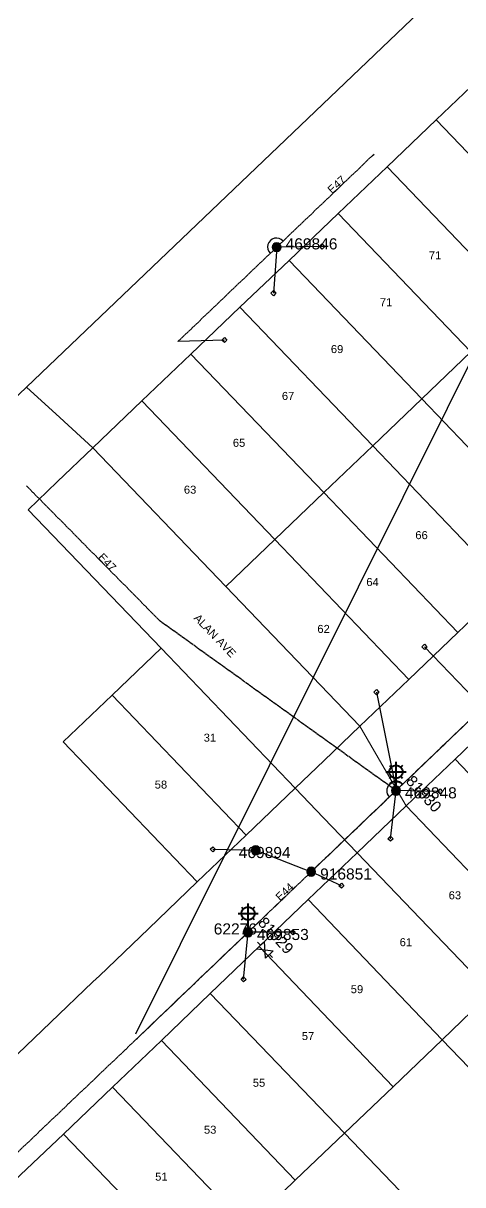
# Model space of a CAD drawing. Header units: metres. Extents: x 249598 to 250736, y 6276356 to 6277377.
# Drawn here: x 249733.8 to 249832.6, y 6276769.7 to 6277031 of the extents above; entities that cross this region are included whole.
import ezdxf
from ezdxf.enums import TextEntityAlignment as Align

# ---------------------------------------------------------------- set-up
doc = ezdxf.new("R2010")
doc.units = ezdxf.units.M
doc.linetypes.add('Cable Exist OH', pattern=[1, 1, 0])
doc.layers.get('0').update_dxf_attribs({"color": 6})
doc.layers.add('Cadastre Land Parcels_SP_EXT', color=9, linetype='Continuous', lineweight=5)
doc.layers.add('Cadastre Roads_SP_EXT', color=9, linetype='Continuous', lineweight=5)
for name, color, linetype in [('Equip_SP_HV_EXT', 7, 'Continuous'), ('Equip_SP_SL_EXT', 7, 'Continuous'), ('Mains_HV_EXT', 7, 'Continuous'), ('Mains_LV_EXT', 7, 'Continuous'), ('Mains_SL_EXT', 7, 'Continuous'), ('Services_SP_EXT', 7, 'Continuous'), ('SupportsOH_SP_TR_HV_LV_SL_EXT', 7, 'Continuous')]:
    doc.layers.add(name, color=color, linetype=linetype)
doc.styles.add('iecARIAL', font='arial.ttf', dxfattribs={"height": 2})
doc.styles.add('POLE_LABEL', font='arial.ttf')
doc.styles.get("Standard").update_dxf_attribs({"font": 'arial.ttf'})

# ---------------------------------------------------------------- blocks, each defined once
blk = doc.blocks.new('SL_LANTERN_EXT')
at = {"lineweight": 40}
for p, q in [((-1.46, 5.68), (-1.06, 5.28)), ((0, 1.97), (0, 6.47)), ((1.46, 5.68), (1.06, 5.28)), ((-2.25, 4.22), (2.25, 4.22)), ((-1.46, 2.76), (-1.06, 3.16)), ((0, 0), (0, 2.72)), ((1.46, 2.76), (1.06, 3.16))]:
    blk.add_line(p, q, dxfattribs=at)
blk.add_circle((0, 4.22), 1.5, dxfattribs=at)
at = {"style": 'iecARIAL', "flags": 8}
blk.add_attdef('ASSET_NUM', (1.5, 1.5), '', height=2.5, dxfattribs=at)
for tag, p, height, flags in [('OPERATING_VOLTAGE', (0.98, -1.65), 0.2, 9), ('ORIENTATION', (0.98, -1.85), 0.2, 9), ('OWNED_BY', (0.98, -2.05), 0.2, 9), ('STATE', (0.98, -2.25), 0.2, 9), ('CONSTRUCTED_VOLTAGE', (0.98, -0.65), 0.2, 9), ('CONTROL_TYPE', (0.98, -0.85), 0.2, 9), ('LANTERN_PURPOSE', (0.98, -1.05), 0.2, 9), ('LANTERN_TYPE', (0.98, -1.25), 0.2, 9), ('NO_PHASES', (0.98, -1.45), 0.2, 9), ('USAGE', (0.98, -2.45), 0.2, 9), ('CEXIST', (0.98, -2.65), 0.2, 9), ('LNUMBER', (2.18, -3.25), 2.5, 8), ('CNEW', (0.98, -2.85), 0.2, 9), ('CNUMBER', (0.98, -3.05), 0.2, 9), ('CREMOVE', (0.98, -3.25), 0.2, 9), ('CREPLACE', (0.98, -3.45), 0.2, 9), ('LKINGHEIGHT', (0.98, -3.65), 0.2, 9), ('LBRACKET', (0.98, -3.85), 0.2, 9), ('LBRACKETVOCAB', (0.98, -4.05), 0.2, 9), ('LCATEGORY', (0.98, -4.25), 0.2, 9), ('LCHARGE1', (0.98, -4.45), 0.2, 9), ('LCHARGE1PERCENT', (0.98, -4.65), 0.2, 9), ('LCHARGE2', (0.98, -4.85), 0.2, 9), ('LCHARGE2PERCENT', (0.98, -5.05), 0.2, 9), ('LCHARGE3', (0.98, -5.25), 0.2, 9), ('LCHARGE3PERCENT', (0.98, -5.45), 0.2, 9), ('LEXIST', (0.98, -5.65), 0.2, 9), ('LLAMP', (0.98, -5.85), 0.2, 9), ('LLAMPVOCAB', (0.98, -6.05), 0.2, 9), ('LMAST', (0.98, -6.25), 0.2, 9), ('LMASTVOCAB', (0.98, -6.45), 0.2, 9), ('LNEW', (0.98, -6.65), 0.2, 9), ('LANTNUMBER', (0.98, -6.85), 0.2, 9), ('LOUTREACH', (0.98, -7.25), 0.2, 9), ('LOUTREACHVOCAB', (0.98, -7.45), 0.2, 9), ('LRATECODE', (0.98, -7.65), 0.2, 9), ('LREMOVE', (0.98, -7.85), 0.2, 9), ('STREETNAME', (0.98, -9.25), 0.2, 9), ('SUBURB', (0.98, -9.45), 0.2, 1), ('LREPLACE', (0.98, -8.05), 0.2, 9), ('LTYPE', (0.98, -8.25), 0.2, 9), ('LTYPEVOCAB', (0.98, -8.45), 0.2, 9), ('LEGEND', (0.98, -8.65), 0.2, 9), ('LOCATION', (0.98, -8.85), 0.2, 9), ('NOTES', (0.98, -9.05), 0.2, 9)]:
    blk.add_attdef(tag, p, '', height=height, dxfattribs=dict(flags=flags))
blk = doc.blocks.new('CCP_EXT')
at = {"flags": 9}
blk.add_attdef('NOTES', text='', height=0.2, dxfattribs=at).set_placement((0, -2), align=Align.MIDDLE_LEFT)
blk.add_wipeout([(0, 0.57), (0.57, 0), (0, -0.57), (-0.57, 0)])
blk.add_lwpolyline([(-0.57, 0), (0, 0.57), (0.57, 0), (0, -0.57), (-0.57, 0)])
at = {"flags": 1}
blk.add_attdef('Z', (0, 0), '', height=0.2, dxfattribs=at)
at = {"flags": 9}
for tag, p in [('CCP_TYPE', (0, 0)), ('CONSTRUCTED_VOLTAGE', (0, -0.2)), ('OPERATING_VOLTAGE', (0, -0.6)), ('ORIENTATION', (0, -0.8)), ('OWNED_BY', (0, -1)), ('STATE', (0, -1.8)), ('NO_PHASES', (0, -0.4)), ('USAGE', (0, -1.2)), ('LEGEND', (0, -1.4)), ('LIFE_SUPPORT', (0, -1.6))]:
    blk.add_attdef(tag, text='', height=0.2, dxfattribs=at).set_placement(p, align=Align.MIDDLE_LEFT)
blk = doc.blocks.new('POLE_EXT')
blk.add_hatch(color=256).paths.add_polyline_path([(-1, 0, 1), (1, 0, 1)])
blk.add_lwpolyline([(-1, 0, 1), (1, 0, 1)], format="xyb", close=True)
for tag, height, flags, p in [('pNumber', 2.5, 8, (-17.84, 2.07)), ('OWNED_BY', 0.2, 9, (1.35, -0.4)), ('SPECIAL_USE', 0.2, 9, (1.35, -0.8)), ('STATE', 0.2, 9, (1.35, -1)), ('cLV', 0.2, 9, (1.35, -1.4)), ('hDepth', 0.2, 9, (1.35, -1.6)), ('hDia', 0.2, 9, (1.35, -1.8)), ('cHV', 0.2, 9, (1.35, -2)), ('PARENT', 0.2, 9, (1.35, -0.6)), ('USAGE', 0.2, 9, (1.35, -1.2)), ('LBRACKET', 0.2, 9, (1.35, -2.2)), ('LExisting', 0.2, 9, (1.35, -2.4)), ('LANTNUMBER', 0.2, 9, (1.35, -2.6)), ('cLinedev', 0.2, 9, (1.35, -3.4)), ('pExisting', 0.2, 9, (1.35, -3.8)), ('pFooting', 0.2, 9, (1.35, -4.4)), ('pNew', 0.2, 9, (1.35, -4.6)), ('pRelocate', 0.2, 9, (1.35, -5)), ('pRemove', 0.2, 9, (1.35, -5.2)), ('LOther', 0.2, 9, (1.35, -2.8)), ('LRemove', 0.2, 9, (1.35, -3)), ('LEGEND', 0.2, 9, (1.35, -3.2)), ('LOCATION', 0.2, 9, (1.35, -3.6)), ('PFNUMBER', 0.2, 9, (1.35, -4)), ('NEWPFNUMBER', 0.2, 9, (1.35, -4.2)), ('pReplace', 0.2, 9, (1.35, -5.4)), ('pStay', 0.2, 9, (1.35, -5.6)), ('pType', 0.2, 9, (1.35, -5.8)), ('cspan', 0.2, 9, (1.35, -6)), ('STREETNAME', 0.2, 9, (1.35, -6.2)), ('SUBURB', 0.2, 9, (1.35, -6.4)), ('OPERATED_BY', 0.2, 9, (1.36, -7.01)), ('NOTES', 0.2, 9, (1.35, -6.6)), ('MAINTAINED_BY', 0.2, 9, (1.36, -6.81))]:
    blk.add_attdef(tag, text='', height=height, dxfattribs=dict(flags=flags)).set_placement(p, align=Align.MIDDLE_LEFT)
at = {"style": 'POLE_LABEL'}
for tag, height, flags, p in [('ASSET_NUM', 2.5, 8, (2, 2)), ('STRUCTURE_PLANT_NUMBER', 0.2, 9, (1.35, 0.03)), ('STREET_CODE', 0.2, 9, (1.35, -0.2))]:
    blk.add_attdef(tag, text='', height=height, dxfattribs=dict(at, flags=flags)).set_placement(p, align=Align.MIDDLE_LEFT)
at = {"flags": 1}
blk.add_attdef('Z', (1.35, -7.33), '', height=0.2, dxfattribs=at)
blk = doc.blocks.new('HV_DOF_CLOSED_EXT')
for p, q in [((0, 7.9), (0, 6.94)), ((0, 4.06), (0, 3.1))]:
    blk.add_line(p, q)
blk.add_lwpolyline([(-1.2, 4.06), (1.2, 4.06), (-1.2, 6.94), (1.2, 6.94)], close=True)
for tag, height, flags, p in [('ASSET_NUM', 2.5, 8, (2, 2)), ('STREET_CODE', 0.2, 9, (1.5, 0)), ('ACTUAL_STATUS', 0.2, 9, (1.5, -0.2)), ('CONSTRUCTED_VOLTAGE', 0.2, 9, (1.5, -0.4)), ('OPERATING_VOLTAGE', 0.2, 9, (1.5, -0.8)), ('ORIENTATION', 0.2, 9, (1.5, -1)), ('OWNED_BY', 0.2, 9, (1.5, -1.2)), ('OPERATED_BY', 0.2, 9, (1.5, -1.4)), ('STATE', 0.2, 9, (1.5, -1.8)), ('SWITCH_TYPE', 0.2, 9, (1.5, -2)), ('NO_PHASES', 0.2, 9, (1.5, -0.6)), ('MAINTAINED_BY', 0.2, 9, (1.5, -1.6)), ('USAGE', 0.2, 9, (1.5, -2.2)), ('LEGEND', 0.2, 9, (1.5, -2.4)), ('LOCATION', 0.2, 9, (1.5, -2.6)), ('STREETNAME', 0.2, 9, (1.5, -2.8)), ('SUBURB', 0.2, 9, (1.5, -3)), ('Z', 0.2, 1, (1.5, -3.6)), ('NOTES', 0.2, 9, (1.5, -3.2)), ('LABEL_ALIGNMENT', 0.2, 9, (1.5, -3.4))]:
    blk.add_attdef(tag, text='', height=height, dxfattribs=dict(flags=flags)).set_placement(p, align=Align.MIDDLE_LEFT)

msp = doc.modelspace()

# ---------------------------------------------------------------- linework, layer by layer
at = {"layer": 'Cadastre Land Parcels_SP_EXT', "linetype": 'Continuous'}
for points in [[(249720.97, 6276936.11), (249734.59, 6276949.13), (249774.48, 6276987.28), (249986, 6277189.58), (249899.74, 6277279.39), (249888.04, 6277291.58), (249734.2, 6277144.46), (249597.64, 6277013.1), (249695.22, 6276911.5), (249720.97, 6276936.11)], [(249867.41, 6276988.67), (249837.61, 6277019.77), (249826.6, 6277009.23), (249856.4, 6276978.12), (249867.41, 6276988.67)], [(249856.4, 6276978.12), (249826.6, 6277009.23), (249815.58, 6276998.7), (249845.39, 6276967.58), (249856.4, 6276978.12)], [(249845.39, 6276967.58), (249815.58, 6276998.7), (249804.57, 6276988.16), (249834.38, 6276957.03), (249845.39, 6276967.58)], [(249834.38, 6276957.03), (249804.57, 6276988.16), (249793.56, 6276977.62), (249823.38, 6276946.49), (249834.38, 6276957.03)], [(249823.38, 6276946.49), (249793.56, 6276977.62), (249782.54, 6276967.08), (249812.37, 6276935.95), (249823.38, 6276946.49)], [(249812.37, 6276935.95), (249782.54, 6276967.08), (249771.53, 6276956.54), (249801.36, 6276925.4), (249812.37, 6276935.95)], [(249801.36, 6276925.4), (249771.53, 6276956.54), (249760.51, 6276946.01), (249790.35, 6276914.86), (249801.36, 6276925.4)], [(249864.54, 6276925.55), (249834.38, 6276957.03), (249823.38, 6276946.49), (249853.53, 6276915.01), (249864.54, 6276925.55)], [(249790.35, 6276914.86), (249760.51, 6276946.01), (249749.5, 6276935.47), (249779.34, 6276904.31), (249790.35, 6276914.86)], [(249853.53, 6276915.01), (249823.38, 6276946.49), (249812.37, 6276935.95), (249842.52, 6276904.46), (249853.53, 6276915.01)], [(249842.52, 6276904.46), (249812.37, 6276935.95), (249801.36, 6276925.4), (249831.51, 6276893.92), (249842.52, 6276904.46)], [(249831.51, 6276893.92), (249801.36, 6276925.4), (249790.35, 6276914.86), (249820.51, 6276883.37), (249831.51, 6276893.92)], [(249820.51, 6276883.37), (249790.35, 6276914.86), (249779.34, 6276904.31), (249809.5, 6276872.83), (249820.51, 6276883.37)], [(249794.97, 6276858.91), (249764.81, 6276890.39), (249753.81, 6276879.84), (249783.96, 6276848.37), (249794.97, 6276858.91)], [(249783.96, 6276848.37), (249753.81, 6276879.84), (249742.8, 6276869.31), (249772.95, 6276837.82), (249783.96, 6276848.37)], [(249872.03, 6276844.47), (249841.91, 6276876.01), (249830.9, 6276865.47), (249860.96, 6276833.87), (249872.03, 6276844.47)], [(249860.96, 6276833.87), (249830.9, 6276865.47), (249819.89, 6276854.92), (249849.99, 6276823.47), (249860.96, 6276833.87)], [(249849.99, 6276823.47), (249819.89, 6276854.92), (249808.88, 6276844.38), (249838.98, 6276812.95), (249849.99, 6276823.47)], [(249838.98, 6276812.95), (249808.88, 6276844.38), (249797.87, 6276833.85), (249827.97, 6276802.33), (249838.98, 6276812.95)], [(249827.97, 6276802.33), (249797.87, 6276833.85), (249786.87, 6276823.29), (249816.99, 6276791.75), (249827.97, 6276802.33)], [(249816.99, 6276791.75), (249786.87, 6276823.29), (249775.87, 6276812.75), (249806, 6276781.31), (249816.99, 6276791.75)], [(249880.27, 6276792), (249849.99, 6276823.47), (249838.97, 6276812.95), (249827.97, 6276802.33), (249858.25, 6276770.92), (249880.27, 6276792)], [(249806, 6276781.31), (249775.87, 6276812.75), (249764.87, 6276802.2), (249794.93, 6276770.78), (249806, 6276781.31)], [(249794.93, 6276770.78), (249764.87, 6276802.2), (249753.86, 6276791.67), (249784.11, 6276760.15), (249794.93, 6276770.78)], [(249858.25, 6276770.92), (249827.97, 6276802.33), (249816.99, 6276791.75), (249806, 6276781.31), (249836.24, 6276749.84), (249858.25, 6276770.92)], [(249784.11, 6276760.15), (249753.86, 6276791.67), (249742.85, 6276781.1), (249773.11, 6276749.64), (249784.11, 6276760.15)], [(249836.24, 6276749.84), (249806, 6276781.31), (249794.93, 6276770.78), (249784.11, 6276760.15), (249814.22, 6276728.76), (249836.24, 6276749.84)]]:
    msp.add_lwpolyline(points, close=True, dxfattribs=at)
at = {"layer": 'Cadastre Roads_SP_EXT', "linetype": 'Continuous'}
msp.add_lwpolyline([(249779.34, 6276904.31), (249749.5, 6276935.47), (249741.49, 6276927.8), (249734.96, 6276921.56), (249764.81, 6276890.39), (249794.97, 6276858.91), (249801.49, 6276865.16), (249809.5, 6276872.83), (249779.34, 6276904.31)], close=True, dxfattribs=at)
at = {"layer": 'Mains_HV_EXT', "linetype": 'Continuous'}
msp.add_lwpolyline([(249816.14, 6276856.96, -0.991062), (249819.06, 6276859.76)], format="xyb", dxfattribs=at)
at = {"layer": 'Mains_LV_EXT', "linetype": 'Continuous'}
for points in [[(249792.24, 6276981.99, 1.026079), (249789.34, 6276979.22)], [(249819.05, 6276859.75, 0.590502), (249815.98, 6276859.54)]]:
    msp.add_lwpolyline(points, format="xyb", dxfattribs=at)

# ---------------------------------------------------------------- block references
at = {"layer": 'Equip_SP_HV_EXT'}
ref = msp.add_blockref('HV_DOF_CLOSED_EXT', (249784.35, 6276826.51), dxfattribs=dict(at, rotation=223.7777719043923))
ref.add_attrib('ASSET_NUM', '62276', dxfattribs={"layer": '0', "height": 2.5}).set_placement((249786.35, 6276827.26), align=Align.MIDDLE_RIGHT)
at = {"layer": 'Equip_SP_SL_EXT'}
ref = msp.add_blockref('SL_LANTERN_EXT', (249817.6, 6276858.37), dxfattribs=at)
ref.add_attrib('ASSET_NUM', '81930', dxfattribs={"layer": '0', "height": 2.5, "rotation": 312.6209, "style": 'iecARIAL'}).set_placement((249819.1, 6276859.87), align=Align.BOTTOM_LEFT)
ref = msp.add_blockref('SL_LANTERN_EXT', (249784.35, 6276826.51), dxfattribs=at)
ref.add_attrib('ASSET_NUM', '81929', dxfattribs={"layer": '0', "height": 2.5, "rotation": 312.5479, "style": 'iecARIAL'}).set_placement((249785.85, 6276828.01), align=Align.BOTTOM_LEFT)
at = {"layer": 'SupportsOH_SP_TR_HV_LV_SL_EXT'}
ref = msp.add_blockref('POLE_EXT', (249786.09, 6276844.95), dxfattribs=at)
ref.add_attrib('ASSET_NUM', '469894', dxfattribs={"layer": '0', "height": 2.5, "style": 'POLE_LABEL'}).set_placement((249788.09, 6276845.7), align=Align.TOP_CENTER)

# ---------------------------------------------------------------- texts
at = {"layer": 'Cadastre Land Parcels_SP_EXT'}
for s, p in [('71', (249824.98, 6276977.87)), ('71', (249813.97, 6276967.33)), ('69', (249802.96, 6276956.78)), ('67', (249791.95, 6276946.24)), ('65', (249780.94, 6276935.7)), ('63', (249769.93, 6276925.16)), ('66', (249821.94, 6276914.93)), ('64', (249810.93, 6276904.39)), ('62', (249799.93, 6276893.84)), ('31', (249774.39, 6276869.38)), ('58', (249763.38, 6276858.83)), ('63', (249829.43, 6276833.93)), ('61', (249818.42, 6276823.38)), ('59', (249807.43, 6276812.81)), ('57', (249796.43, 6276802.27)), ('55', (249785.42, 6276791.76)), ('53', (249774.44, 6276781.2)), ('51', (249763.48, 6276770.64))]:
    msp.add_text(s, height=1.8, dxfattribs=at).set_placement(p)
at = {"layer": 'Cadastre Roads_SP_EXT'}
msp.add_text('ALAN AVE', height=1.8, rotation=313.7683, dxfattribs=at).set_placement((249772.01, 6276897.05))
at = {"layer": 'Mains_LV_EXT'}
for s, rotation, p in [('E47', 42.6434, (249803.22, 6276992.49)), ('E47', 313.4954, (249750.52, 6276910.75)), ('E44', 42.7139, (249791.55, 6276833.42))]:
    msp.add_text(s, height=1.8, rotation=rotation, dxfattribs=at).set_placement(p)

# ---------------------------------------------------------------- next in the draw order: block references
at = {"layer": 'Services_SP_EXT'}
for p in [(249801.03, 6276980.76), (249790.06, 6276970.25), (249779.03, 6276959.7), (249823.97, 6276890.71), (249827.5, 6276858.18), (249816.37, 6276847.54), (249776.43, 6276845.17), (249805.33, 6276836.97), (249794.4, 6276826.5), (249783.35, 6276815.9)]:
    msp.add_blockref('CCP_EXT', p, dxfattribs=at)
at = {"layer": 'Services_SP_EXT', "rotation": 90.0000000000002}
msp.add_blockref('CCP_EXT', (249813.18, 6276880.51), dxfattribs=at)

# ---------------------------------------------------------------- next in the draw order: linework, layer by layer
at = {"layer": 'Cadastre Roads_SP_EXT', "linetype": 'Continuous'}
msp.add_lwpolyline([(249999.24, 6277175.97), (249993.02, 6277182.44), (249986, 6277189.58), (249774.48, 6276987.28), (249734.59, 6276949.13), (249742.08, 6276942.26), (249749.5, 6276935.47), (249760.51, 6276946.01), (249771.53, 6276956.54), (249782.54, 6276967.08), (249793.56, 6276977.62), (249804.57, 6276988.16), (249815.58, 6276998.7), (249826.6, 6277009.23), (249837.61, 6277019.77), (249848.63, 6277030.31), (249859.64, 6277040.85), (249870.65, 6277051.38), (249881.67, 6277061.92), (249892.68, 6277072.46), (249913.39, 6277092.27), (249928.12, 6277106.61), (249999.24, 6277175.97)], close=True, dxfattribs=at)
for points in [[(249842.52, 6276904.46), (249831.51, 6276893.92), (249820.51, 6276883.37), (249809.5, 6276872.83), (249814.45, 6276864.29), (249819.89, 6276854.92), (249830.9, 6276865.47), (249841.91, 6276876.01)], [(249720.81, 6276760.03), (249731.83, 6276770.57), (249742.85, 6276781.1), (249753.86, 6276791.67), (249764.87, 6276802.2), (249775.87, 6276812.75), (249786.87, 6276823.29), (249797.87, 6276833.85), (249808.88, 6276844.38), (249808.88, 6276844.38), (249801.32, 6276852.28), (249794.97, 6276858.91), (249783.96, 6276848.37), (249772.95, 6276837.82), (249761.95, 6276827.28), (249750.94, 6276816.73), (249749.5, 6276815.39), (249739.93, 6276806.19), (249728.92, 6276795.65), (249717.91, 6276785.1), (249706.89, 6276774.56), (249695.89, 6276764.03)]]:
    msp.add_lwpolyline(points, dxfattribs=at)
at = {"layer": 'Mains_HV_EXT', "linetype": 'Cable Exist OH'}
for points in [[(249959.18, 6276994.49), (249937.28, 6276973), (249920.15, 6276956.59), (249905.41, 6276942.47), (249872.16, 6276910.62), (249852.3, 6276891.59), (249837.13, 6276877.07), (249817.65, 6276858.4)], [(249817.65, 6276858.4), (249784.35, 6276826.51)], [(249784.35, 6276826.51), (249759.48, 6276802.68)]]:
    msp.add_lwpolyline(points, dxfattribs=at)
at = {"layer": 'Mains_LV_EXT', "linetype": 'Cable Exist OH'}
for points in [[(249790.79, 6276980.6), (249812.66, 6277001.53)], [(249768.58, 6276959.35), (249790.79, 6276980.6)], [(249817.6, 6276858.37), (249764.59, 6276896.49), (249734.55, 6276926.93)], [(249817.6, 6276858.37), (249837.13, 6276877.07)], [(249798.54, 6276840.12), (249817.6, 6276858.37)], [(249784.35, 6276826.51), (249798.54, 6276840.12)], [(249759.48, 6276802.68), (249784.35, 6276826.51)]]:
    msp.add_lwpolyline(points, dxfattribs=at)
at = {"layer": 'Mains_SL_EXT', "linetype": 'Cable Exist OH'}
for points in [[(249817.6, 6276858.37), (249837.13, 6276877.07), (249852.3, 6276891.59)], [(249784.35, 6276826.51), (249798.54, 6276840.12), (249817.6, 6276858.37)], [(249728.99, 6276773.61), (249759.48, 6276802.68), (249784.35, 6276826.51)]]:
    msp.add_lwpolyline(points, dxfattribs=at)
at = {"layer": 'Services_SP_EXT'}
for points in [[(249889.2, 6277065.12), (249759.08, 6276803.6)], [(249790.79, 6276980.6), (249790.06, 6276970.25)], [(249801.03, 6276980.76), (249790.79, 6276980.6)], [(249779.03, 6276959.7), (249768.58, 6276959.35)], [(249823.97, 6276890.71), (249837.13, 6276877.07)], [(249813.18, 6276880.51), (249817.6, 6276858.37)], [(249816.37, 6276847.54), (249817.6, 6276858.37)], [(249827.5, 6276858.18), (249817.6, 6276858.37)], [(249776.43, 6276845.17), (249786.09, 6276844.95), (249798.54, 6276840.12)], [(249805.33, 6276836.97), (249798.54, 6276840.12)], [(249783.35, 6276815.9), (249784.35, 6276826.51)], [(249794.4, 6276826.5), (249784.35, 6276826.51)]]:
    msp.add_lwpolyline(points, dxfattribs=at)

# ---------------------------------------------------------------- next in the draw order: block references
at = {"layer": 'SupportsOH_SP_TR_HV_LV_SL_EXT'}
ref = msp.add_blockref('POLE_EXT', (249790.79, 6276980.6), dxfattribs=at)
ref.add_attrib('ASSET_NUM', '469846', dxfattribs={"layer": '0', "height": 2.5, "style": 'POLE_LABEL'}).set_placement((249792.79, 6276981.35), align=Align.MIDDLE_LEFT)
ref = msp.add_blockref('POLE_EXT', (249817.6, 6276858.37), dxfattribs=at)
ref.add_attrib('ASSET_NUM', '469848', dxfattribs={"layer": '0', "height": 2.5, "style": 'POLE_LABEL'}).set_placement((249819.6, 6276859.12), align=Align.TOP_LEFT)
ref = msp.add_blockref('POLE_EXT', (249798.54, 6276840.12), dxfattribs=at)
ref.add_attrib('ASSET_NUM', '916851', dxfattribs={"layer": '0', "height": 2.5, "style": 'POLE_LABEL'}).set_placement((249800.54, 6276840.87), align=Align.TOP_LEFT)
ref = msp.add_blockref('POLE_EXT', (249784.35, 6276826.51), dxfattribs=at)
ref.add_attrib('ASSET_NUM', '469853', dxfattribs={"layer": '0', "height": 2.5, "rotation": 0.016, "style": 'POLE_LABEL'}).set_placement((249786.35, 6276827.26), align=Align.TOP_LEFT)

doc.saveas('drawing.dxf')
